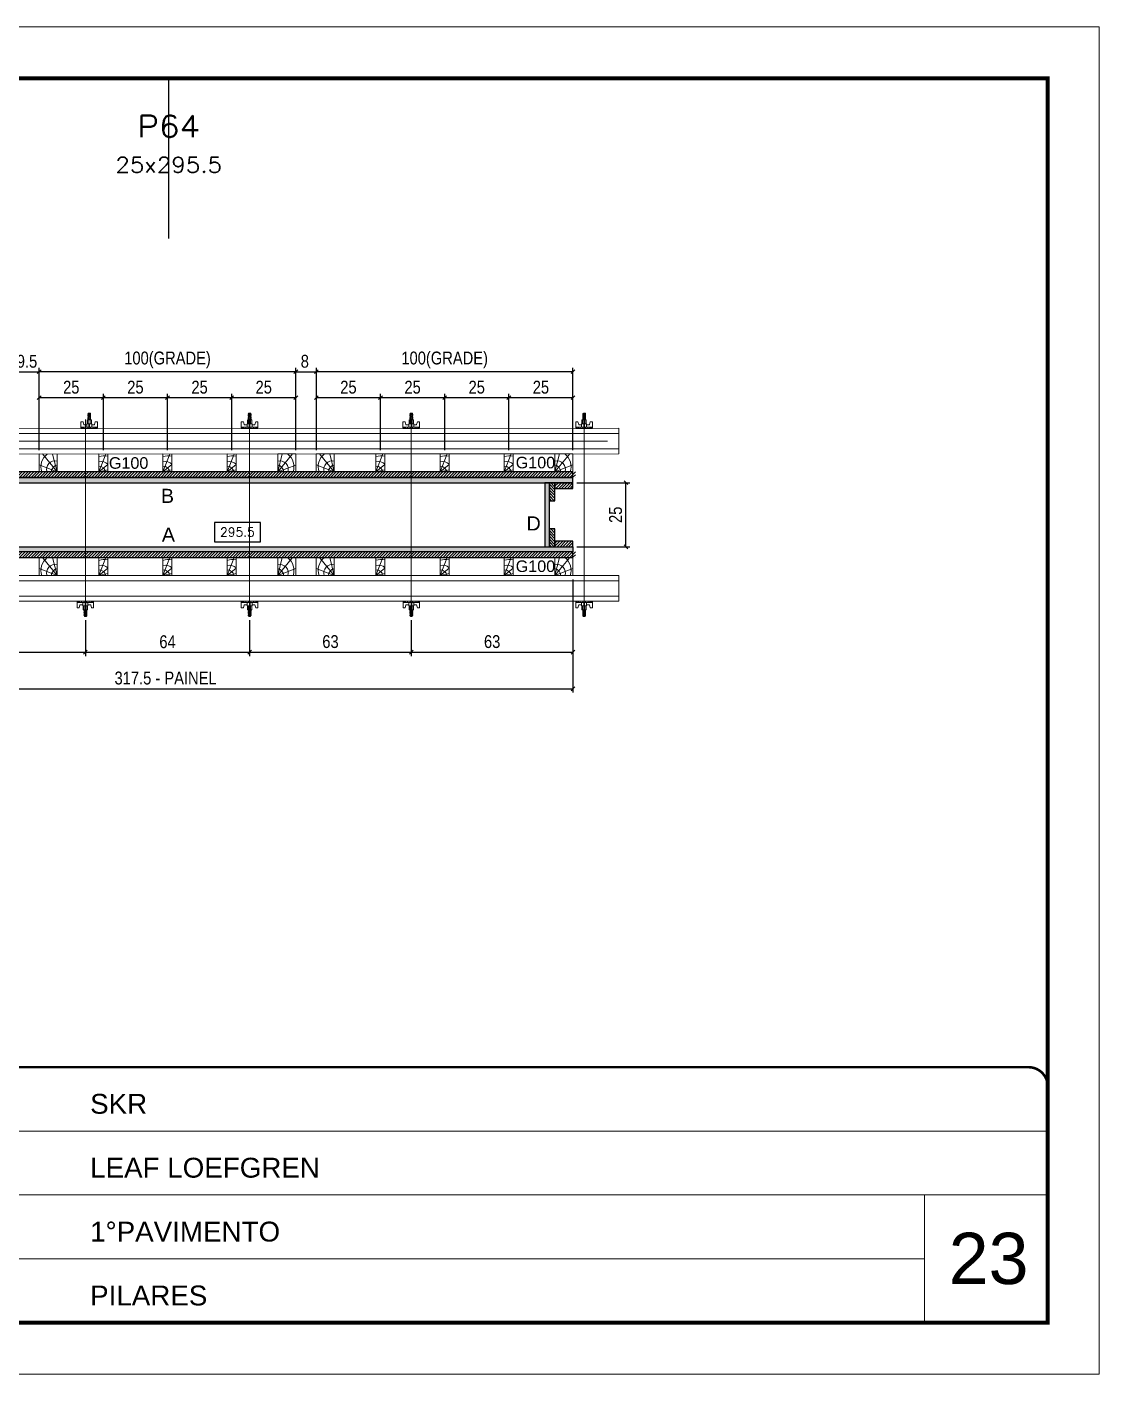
# Model space of a CAD drawing. Extents: x 14400 to 27878, y -21631 to 6985.
# Drawn here: x 18246 to 19082, y 192 to 1242 of the extents above; entities that cross this region are included whole.
import ezdxf
from ezdxf.enums import TextEntityAlignment as Align

# ---------------------------------------------------------------- set-up
doc = ezdxf.new("R2010")
doc.units = 0
for name, pattern in [('CONTINUO', [0]), ('DASHED', [0.75, 0.5, -0.25]), ('HIDDEN', [0.375, 0.25, -0.125])]:
    doc.linetypes.add(name, pattern=pattern)
for name, color, linetype, lineweight in [('CARIMBO', 255, 'Continuous', 9), ('Folhas', 255, 'Continuous', 9), ('Hachura', 251, 'Continuous', 9), ('Madeira', 126, 'Continuous', 18), ('Perfil Metálico', 224, 'Continuous', 18), ('SARRAFO DE PRESSAO', 251, 'DASHED', 9), ('Texto Seção', 7, 'Continuous', 15)]:
    doc.layers.add(name, color=color, linetype=linetype, lineweight=lineweight)
for name, color, linetype in [('CHAPA', 1, 'Continuous'), ('COTA', 241, 'Continuous'), ('SARRAFO', 251, 'Continuous'), ('Texto de Titulo', 7, 'Continuous'), ('Texto Qtd Sarr', 242, 'Continuous'), ('TEXTO_GERAL', 7, 'Continuous')]:
    doc.layers.add(name, color=color, linetype=linetype)
doc.styles.add('ARIAL', font='arial.ttf')
doc.styles.add('COTA TECNICA 2X', font='techl___.ttf', dxfattribs={"height": 10})
doc.styles.add('ROMANS', font='romans.shx')
doc.styles.add('SANSSERIF', font='sas_____.pfb')
doc.dimstyles.new('SECAO PILAR', dxfattribs={"dimtxt": 10, "dimasz": 3, "dimexe": 3, "dimexo": 3, "dimgap": 3, "dimtad": 1, "dimdec": 1, "dimlfac": 0.5, "dimzin": 12, "dimdsep": 46, "dimtxsty": 'COTA TECNICA 2X', "dimblk1": 'OBLIQUE', "dimblk2": 'OBLIQUE', "dimsah": 1, "dimcen": 0.9, "dimclrd": 256, "dimclre": 256, "dimclrt": 256, "dimadec": 1, "dimazin": 3, "dimtfac": 1, "dimtdec": 1, "dimtmove": 0, "dimatfit": 3, "dimfxl": 1, "dimtolj": 1, "dimtzin": 12, "dimarcsym": 0})
doc.dimstyles.new('SECÇÃO 2', dxfattribs={"dimtxt": 7, "dimasz": 6, "dimexe": 0.18, "dimexo": 2, "dimgap": -4, "dimtad": 3, "dimdec": 1, "dimlfac": 0.5, "dimzin": 12, "dimdsep": 46, "dimtxsty": 'ROMANS', "dimblk": 'ARCHTICK', "dimcen": 0.09, "dimse1": 1, "dimse2": 1, "dimsd1": 1, "dimsd2": 1, "dimclrd": 180, "dimclre": 5, "dimclrt": 1, "dimadec": 0, "dimazin": 3, "dimtfac": 1, "dimtdec": 1, "dimtofl": 0, "dimtmove": 0, "dimatfit": 3, "dimldrblk": 'ARCHTICK', "dimfxl": 1, "dimtolj": 1, "dimtzin": 0, "dimarcsym": 0})

# ---------------------------------------------------------------- blocks, each defined once
blk = doc.blocks.new('9999999999')
at = {"color": 30, "linetype": 'CONTINUO'}
for p, q in [((98564.6, 34379.6), (99584, 34379.6)), ((98564.6, 34329.8), (99488, 34329.8)), ((99584, 34329.8), (99488, 34329.8)), ((99488, 34329.8), (99488, 34230.2)), ((98564.6, 34280), (99488, 34280))]:
    blk.add_line(p, q, dxfattribs=at)
at = {"color": 30, "linetype": 'CONTINUO', "const_width": 2}
blk.add_lwpolyline([(99584, 34230.2), (99584, 34414.4, 0.414214), (99569, 34429.4), (98229, 34429.4, 0.414214), (98214, 34414.4), (98214, 34245.2, 0.414214), (98229, 34230.2), (99584, 34230.2)], format="xyb", dxfattribs=at)
at = {"layer": 'Folhas'}
blk.add_lwpolyline([(98139, 34190.2), (99624, 34190.2), (99624, 35240.2), (98139, 35240.2)], close=True, dxfattribs=at)
at = {"layer": 'Folhas', "color": 30, "const_width": 3}
blk.add_lwpolyline([(98214, 34230.2), (99584, 34230.2), (99584, 35200.2), (98214, 35200.2)], close=True, dxfattribs=at)
at = {"color": 7, "linetype": 'Continuous', "ltscale": 5, "style": 'ARIAL'}
for s, height, p in [('SKR', 15.48, (98837.7, 34393.1)), ('LEAF LOEFGREN', 15.483, (98837.7, 34343.3)), ('1°PAVIMENTO', 15.483, (98837.7, 34293.5)), ('PILARES', 15.48, (98837.7, 34243.7))]:
    blk.add_text(s, height=height, dxfattribs=at).set_placement(p)
blk = doc.blocks.new('*D1507')
at = {"layer": 'COTA', "color": 180, "lineweight": -2, "transparency": 16777216}
for p, q in [((18428.5, 855.6), (18392.5, 855.6)), ((18392.5, 855.6), (18392.5, 840.6)), ((18428.5, 840.6), (18428.5, 855.6)), ((18392.5, 840.6), (18428.5, 840.6))]:
    blk.add_line(p, q, dxfattribs=at)
at = {"layer": 'Defpoints', "color": 0, "transparency": 16777216}
for p in [(18059, 836.6), (18650, 836.6), (18650, 836.6)]:
    blk.add_point(p, dxfattribs=at)
at = {"layer": 'COTA', "color": 1, "transparency": 16777216, "insert": (18410.5, 848.1), "char_height": 7, "attachment_point": 5, "style": 'ROMANS'}
blk.add_mtext('\\A1;295.5', dxfattribs=at)
blk = doc.blocks.new('_ArchTick')
at = {"color": 0, "linetype": 'ByBlock', "const_width": 0.15}
blk.add_lwpolyline([(-0.5, -0.5), (0.5, 0.5)], dxfattribs=at)
blk = doc.blocks.new('_Oblique')
at = {"color": 0, "linetype": 'ByBlock', "lineweight": -2}
blk.add_line((-0.5, -0.5), (0.5, 0.5), dxfattribs=at)
blk = doc.blocks.new('*D1508')
at = {"layer": 'COTA', "lineweight": -2, "transparency": 16777216}
for p, q in [((18037, 811.2), (18037, 723)), ((18672, 811.2), (18672, 723)), ((18037, 726), (18672, 726))]:
    blk.add_line(p, q, dxfattribs=at)
at = {"layer": 'Defpoints', "color": 0, "transparency": 16777216}
for p in [(18037, 814.2), (18672, 814.2), (18672, 726)]:
    blk.add_point(p, dxfattribs=at)
at = {"layer": 'COTA', "lineweight": -2, "transparency": 16777216, "xscale": 3, "yscale": 3, "zscale": 3, "rotation": 180}
blk.add_blockref('_Oblique', (18037, 726), dxfattribs=at)
at = {"layer": 'COTA', "lineweight": -2, "transparency": 16777216, "xscale": 3, "yscale": 3, "zscale": 3}
blk.add_blockref('_Oblique', (18672, 726), dxfattribs=at)
at = {"layer": 'COTA', "transparency": 16777216, "insert": (18354.5, 734.3), "char_height": 10, "attachment_point": 5, "style": 'COTA TECNICA 2X'}
blk.add_mtext('\\A1;317.5 - PAINEL', dxfattribs=at)
blk = doc.blocks.new('*D1510')
at = {"layer": 'COTA', "lineweight": -2, "transparency": 16777216}
for p, q in [((18672, 811.2), (18672, 751.5)), ((18546, 779.4), (18546, 751.5)), ((18546, 754.5), (18672, 754.5))]:
    blk.add_line(p, q, dxfattribs=at)
at = {"layer": 'Defpoints', "color": 0, "transparency": 16777216}
for p in [(18672, 814.2), (18546, 782.4), (18672, 754.5)]:
    blk.add_point(p, dxfattribs=at)
at = {"layer": 'COTA', "lineweight": -2, "transparency": 16777216, "xscale": 3, "yscale": 3, "zscale": 3, "rotation": 180}
blk.add_blockref('_Oblique', (18546, 754.5), dxfattribs=at)
at = {"layer": 'COTA', "lineweight": -2, "transparency": 16777216, "xscale": 3, "yscale": 3, "zscale": 3}
blk.add_blockref('_Oblique', (18672, 754.5), dxfattribs=at)
at = {"layer": 'COTA', "transparency": 16777216, "insert": (18609, 762.7), "char_height": 10, "attachment_point": 5, "style": 'COTA TECNICA 2X'}
blk.add_mtext('\\A1;63', dxfattribs=at)
blk = doc.blocks.new('*D1520')
at = {"layer": 'COTA', "lineweight": -2, "transparency": 16777216}
for p, q in [((18675, 886.6), (18716.3, 886.6)), ((18713.3, 836.6), (18713.3, 886.6)), ((18675, 836.6), (18716.3, 836.6))]:
    blk.add_line(p, q, dxfattribs=at)
at = {"layer": 'Defpoints', "color": 0, "transparency": 16777216}
for p in [(18672, 886.6), (18713.3, 886.6), (18672, 836.6)]:
    blk.add_point(p, dxfattribs=at)
at = {"layer": 'COTA', "lineweight": -2, "transparency": 16777216, "xscale": 3, "yscale": 3, "zscale": 3}
for p, rotation in [((18713.3, 886.6), 90), ((18713.3, 836.6), 270)]:
    blk.add_blockref('_Oblique', p, dxfattribs=dict(at, rotation=rotation))
at = {"layer": 'COTA', "transparency": 16777216, "insert": (18705.2, 861.6), "char_height": 10, "attachment_point": 5, "rotation": 90, "style": 'COTA TECNICA 2X'}
blk.add_mtext('\\A1;25', dxfattribs=at)
blk = doc.blocks.new('C')
at = {"layer": 'Hachura', "color": 0}
for p, q in [((0, 3.22), (0, -3.22)), ((0.45, 3.22), (0, 3.22)), ((0.46, 3.16), (0, 3.16)), ((0.46, 3.05), (0, 3.05)), ((0.46, 2.88), (0, 2.88)), ((0, 2.75), (0, -1.16)), ((0.46, 2.65), (0, 2.65)), ((0.46, 2.23), (0, 2.23)), ((0.46, 1.51), (0, 1.51)), ((0.39, 0.49), (0.17, 0.49)), ((0.45, -3.23), (0.45, 3.22)), ((0.45, 3.22), (2.58, 3.22)), ((1.74, 0.97), (0.45, 0.97)), ((1.45, 0.1), (0.45, 0.1)), ((1.35, 1.94), (1.35, 0.96)), ((2.58, 2.39), (1.47, 2.09)), ((1.74, -0.97), (1.74, 0.97)), ((1.74, 0.97), (1.74, 0.84)), ((1.74, 0.97), (1.74, 0.84)), ((1.74, 0.84), (3.35, 0.84)), ((3.35, 0.45), (1.74, 0.45)), ((2.58, 3.22), (2.58, 2.39)), ((3.32, 0.84), (3.32, -0.84)), ((3.35, 0.84), (3.35, -0.84)), ((3.68, 0.45), (3.35, 0.45)), ((3.84, -0.52), (3.35, 0.45)), ((3.35, 0.06), (3.67, -0.57)), ((3.68, 0.45), (4.16, -0.52)), ((3.72, 0.5), (4.25, -0.57)), ((4.37, -0.55), (3.83, 0.53)), ((4.15, 0.45), (3.93, 0.45)), ((4.42, -0.52), (3.93, 0.45)), ((4.15, 0.45), (4.26, 0.45)), ((4.26, 0.45), (4.74, -0.52)), ((4.3, 0.5), (4.83, -0.57)), ((4.95, -0.55), (4.41, 0.53)), ((4.51, 0.45), (4.84, 0.45)), ((5, -0.52), (4.51, 0.45)), ((4.84, 0.45), (5.32, -0.52)), ((4.88, 0.5), (5.41, -0.57)), ((5.53, -0.55), (4.99, 0.53)), ((5.58, -0.52), (5.09, 0.45)), ((5.42, 0.45), (5.09, 0.45)), ((5.58, -0.52), (5.09, 0.45)), ((5.42, 0.45), (5.74, -0.19)), ((5.46, 0.5), (5.74, -0.07)), ((5.74, 0.19), (5.57, 0.53)), ((5.74, 0.32), (5.68, 0.45)), ((5.68, 0.45), (5.74, 0.45)), ((5.74, 0.45), (5.9, 0.29)), ((5.74, 0.45), (5.74, -0.52)), ((5.9, -0.36), (5.9, 0.29)), ((0.45, 0), (0, 0)), ((0.46, -1.52), (0, -1.52)), ((0.46, -2.23), (0, -2.23)), ((0.46, -2.65), (0, -2.65)), ((0.46, -2.88), (0, -2.88)), ((0.46, -3.05), (0, -3.05)), ((0.46, -3.16), (0, -3.16)), ((0, -3.22), (2.57, -3.22)), ((0.08, -0.48), (0.29, -0.48)), ((0.29, -0.48), (0.4, -0.48)), ((0.45, 0), (0.45, -0.97)), ((0.45, -0.16), (1.45, -0.16)), ((0.45, -0.65), (0.45, -0.32)), ((0.45, -3.23), (0.45, -0.65)), ((0.45, -0.97), (1.74, -0.97)), ((1.35, -1.94), (1.35, -0.97)), ((2.58, -2.39), (1.47, -2.1)), ((3.35, -0.32), (1.74, -0.32)), ((3.35, -0.84), (1.74, -0.84)), ((2.58, -3.23), (2.58, -2.39)), ((3.35, -0.07), (3.58, -0.52)), ((3.35, -0.52), (3.58, -0.52)), ((3.84, -0.52), (4.16, -0.52)), ((4.42, -0.52), (4.74, -0.52)), ((4.63, -0.52), (4.74, -0.52)), ((5, -0.52), (5.32, -0.52)), ((5.58, -0.52), (5.74, -0.52)), ((5.74, -0.52), (5.9, -0.36)), ((5.74, -0.52), (5.74, -0.52))]:
    blk.add_line(p, q, dxfattribs=at)
for centre, radius, start, end in [((1.52, 1.94), 0.161, 104.7436, 180), ((1.44, -0.03), 0.129, 272.695, 87.305), ((3.81, 0.39), 0.143, 25.5688, 154.4312), ((4.39, 0.39), 0.143, 25.5688, 154.4312), ((4.97, 0.39), 0.143, 25.5688, 154.4312), ((5.55, 0.39), 0.143, 25.5688, 154.4312), ((0.17, -0.37), 0.174, 221.744, 317.8592), ((1.52, -1.94), 0.161, 180, 255.2564), ((3.71, -0.4), 0.174, 222.1408, 318.256), ((4.29, -0.4), 0.174, 222.1408, 318.256), ((4.87, -0.4), 0.174, 222.1408, 318.256), ((5.45, -0.4), 0.174, 222.1408, 318.256), ((5.61, -0.4), 0.174, 317.8592, 318.256)]:
    blk.add_arc(centre, radius, start, end, dxfattribs=at)
blk = doc.blocks.new('*D1521')
at = {"layer": 'COTA', "lineweight": -2, "transparency": 16777216}
for p, q in [((18165, 779.4), (18165, 751.5)), ((18292, 779.4), (18292, 751.5)), ((18165, 754.5), (18292, 754.5))]:
    blk.add_line(p, q, dxfattribs=at)
at = {"layer": 'Defpoints', "color": 0, "transparency": 16777216}
for p in [(18165, 782.4), (18292, 782.4), (18292, 754.5)]:
    blk.add_point(p, dxfattribs=at)
at = {"layer": 'COTA', "lineweight": -2, "transparency": 16777216, "xscale": 3, "yscale": 3, "zscale": 3, "rotation": 180}
blk.add_blockref('_Oblique', (18165, 754.5), dxfattribs=at)
at = {"layer": 'COTA', "lineweight": -2, "transparency": 16777216, "xscale": 3, "yscale": 3, "zscale": 3}
blk.add_blockref('_Oblique', (18292, 754.5), dxfattribs=at)
at = {"layer": 'COTA', "transparency": 16777216, "insert": (18228.5, 762.7), "char_height": 10, "attachment_point": 5, "style": 'COTA TECNICA 2X'}
blk.add_mtext('\\A1;63.5', dxfattribs=at)
blk = doc.blocks.new('PONTALETE')
at = {"layer": 'Madeira'}
for q in [(2.71, 7), (7, 5.76), (7, 1.74)]:
    blk.add_line((0, 0), q, dxfattribs=at)
blk.add_lwpolyline([(0, 0), (7, 0), (7, 7), (0, 7)], close=True, dxfattribs=at)
for centre, radius, start, end in [((2.04, 0.06), 6.23, 37.2818, 109.0913), ((1.09, 0.9), 3.19, 343.603, 109.9847), ((-0.21, -0.78), 3.09, 14.6322, 86.0383)]:
    blk.add_arc(centre, radius, start, end, dxfattribs=at)
blk = doc.blocks.new('MEIO PONTALETE')
at = {"layer": 'Madeira'}
for q in [(2.71, 7), (3.5, 2.88), (3.5, 0.87)]:
    blk.add_line((0, 0), q, dxfattribs=at)
blk.add_lwpolyline([(0, 0), (3.5, 0), (3.5, 7), (0, 7)], close=True, dxfattribs=at)
for centre, radius, start, end in [((2.04, 0.06), 6.23, 76.4499, 109.0913), ((1.09, 0.9), 3.19, 40.9063, 109.9847), ((-0.21, -0.78), 3.09, 14.6322, 86.0383)]:
    blk.add_arc(centre, radius, start, end, dxfattribs=at)
blk = doc.blocks.new('*D1516')
at = {"layer": 'COTA', "lineweight": -2, "transparency": 16777216}
for p, q in [((18236.9, 911.9), (18236.9, 976.1)), ((18236.9, 973.1), (18256, 973.1)), ((18256, 912), (18256, 976.1))]:
    blk.add_line(p, q, dxfattribs=at)
at = {"layer": 'Defpoints', "color": 0, "transparency": 16777216}
for p in [(18256, 973.1), (18236.9, 908.9), (18256, 909)]:
    blk.add_point(p, dxfattribs=at)
at = {"layer": 'COTA', "lineweight": -2, "transparency": 16777216, "xscale": 3, "yscale": 3, "zscale": 3, "rotation": 180}
blk.add_blockref('_Oblique', (18236.9, 973.1), dxfattribs=at)
at = {"layer": 'COTA', "lineweight": -2, "transparency": 16777216, "xscale": 3, "yscale": 3, "zscale": 3}
blk.add_blockref('_Oblique', (18256, 973.1), dxfattribs=at)
at = {"layer": 'COTA', "transparency": 16777216, "insert": (18246.5, 981.2), "char_height": 10, "attachment_point": 5, "style": 'COTA TECNICA 2X'}
blk.add_mtext('\\A1;9.5', dxfattribs=at)
blk = doc.blocks.new('*D1517')
at = {"layer": 'COTA', "lineweight": -2, "transparency": 16777216}
for p, q in [((18256, 912), (18256, 955.9)), ((18306, 911.9), (18306, 955.9)), ((18256, 952.9), (18306, 952.9))]:
    blk.add_line(p, q, dxfattribs=at)
at = {"layer": 'Defpoints', "color": 0, "transparency": 16777216}
for p in [(18306, 952.9), (18256, 909), (18306, 908.9)]:
    blk.add_point(p, dxfattribs=at)
at = {"layer": 'COTA', "lineweight": -2, "transparency": 16777216, "xscale": 3, "yscale": 3, "zscale": 3, "rotation": 180}
blk.add_blockref('_Oblique', (18256, 952.9), dxfattribs=at)
at = {"layer": 'COTA', "lineweight": -2, "transparency": 16777216, "xscale": 3, "yscale": 3, "zscale": 3}
blk.add_blockref('_Oblique', (18306, 952.9), dxfattribs=at)
at = {"layer": 'COTA', "transparency": 16777216, "insert": (18281, 961), "char_height": 10, "attachment_point": 5, "style": 'COTA TECNICA 2X'}
blk.add_mtext('\\A1;25', dxfattribs=at)
blk = doc.blocks.new('*D1496')
at = {"layer": 'COTA', "lineweight": -2, "transparency": 16777216}
for p, q in [((18256, 912), (18256, 976.1)), ((18456, 973.1), (18256, 973.1)), ((18456, 911.9), (18456, 976.1))]:
    blk.add_line(p, q, dxfattribs=at)
at = {"layer": 'Defpoints', "color": 0, "transparency": 16777216}
for p in [(18256, 973.1), (18256, 909), (18456, 908.9)]:
    blk.add_point(p, dxfattribs=at)
at = {"layer": 'COTA', "lineweight": -2, "transparency": 16777216, "xscale": 3, "yscale": 3, "zscale": 3, "rotation": 180}
blk.add_blockref('_Oblique', (18256, 973.1), dxfattribs=at)
at = {"layer": 'COTA', "lineweight": -2, "transparency": 16777216, "xscale": 3, "yscale": 3, "zscale": 3}
blk.add_blockref('_Oblique', (18456, 973.1), dxfattribs=at)
at = {"layer": 'COTA', "transparency": 16777216, "insert": (18356, 982.3), "char_height": 10, "attachment_point": 5, "style": 'COTA TECNICA 2X'}
blk.add_mtext('\\A1;100(GRADE)', dxfattribs=at)
blk = doc.blocks.new('*D1497')
at = {"layer": 'COTA', "lineweight": -2, "transparency": 16777216}
for p, q in [((18306, 911.9), (18306, 955.9)), ((18356, 911.9), (18356, 955.9)), ((18306, 952.9), (18356, 952.9))]:
    blk.add_line(p, q, dxfattribs=at)
at = {"layer": 'Defpoints', "color": 0, "transparency": 16777216}
for p in [(18356, 952.9), (18306, 908.9), (18356, 908.9)]:
    blk.add_point(p, dxfattribs=at)
at = {"layer": 'COTA', "lineweight": -2, "transparency": 16777216, "xscale": 3, "yscale": 3, "zscale": 3, "rotation": 180}
blk.add_blockref('_Oblique', (18306, 952.9), dxfattribs=at)
at = {"layer": 'COTA', "lineweight": -2, "transparency": 16777216, "xscale": 3, "yscale": 3, "zscale": 3}
blk.add_blockref('_Oblique', (18356, 952.9), dxfattribs=at)
at = {"layer": 'COTA', "transparency": 16777216, "insert": (18331, 961), "char_height": 10, "attachment_point": 5, "style": 'COTA TECNICA 2X'}
blk.add_mtext('\\A1;25', dxfattribs=at)
blk = doc.blocks.new('*D1498')
at = {"layer": 'COTA', "lineweight": -2, "transparency": 16777216}
for p, q in [((18356, 911.9), (18356, 955.9)), ((18406, 911.9), (18406, 955.9)), ((18356, 952.9), (18406, 952.9))]:
    blk.add_line(p, q, dxfattribs=at)
at = {"layer": 'Defpoints', "color": 0, "transparency": 16777216}
for p in [(18406, 952.9), (18356, 908.9), (18406, 908.9)]:
    blk.add_point(p, dxfattribs=at)
at = {"layer": 'COTA', "lineweight": -2, "transparency": 16777216, "xscale": 3, "yscale": 3, "zscale": 3, "rotation": 180}
blk.add_blockref('_Oblique', (18356, 952.9), dxfattribs=at)
at = {"layer": 'COTA', "lineweight": -2, "transparency": 16777216, "xscale": 3, "yscale": 3, "zscale": 3}
blk.add_blockref('_Oblique', (18406, 952.9), dxfattribs=at)
at = {"layer": 'COTA', "transparency": 16777216, "insert": (18381, 961), "char_height": 10, "attachment_point": 5, "style": 'COTA TECNICA 2X'}
blk.add_mtext('\\A1;25', dxfattribs=at)
blk = doc.blocks.new('*D1499')
at = {"layer": 'COTA', "lineweight": -2, "transparency": 16777216}
for p, q in [((18406, 911.9), (18406, 955.9)), ((18456, 911.9), (18456, 955.9)), ((18406, 952.9), (18456, 952.9))]:
    blk.add_line(p, q, dxfattribs=at)
at = {"layer": 'Defpoints', "color": 0, "transparency": 16777216}
for p in [(18456, 952.9), (18406, 908.9), (18456, 908.9)]:
    blk.add_point(p, dxfattribs=at)
at = {"layer": 'COTA', "lineweight": -2, "transparency": 16777216, "xscale": 3, "yscale": 3, "zscale": 3, "rotation": 180}
blk.add_blockref('_Oblique', (18406, 952.9), dxfattribs=at)
at = {"layer": 'COTA', "lineweight": -2, "transparency": 16777216, "xscale": 3, "yscale": 3, "zscale": 3}
blk.add_blockref('_Oblique', (18456, 952.9), dxfattribs=at)
at = {"layer": 'COTA', "transparency": 16777216, "insert": (18431, 961), "char_height": 10, "attachment_point": 5, "style": 'COTA TECNICA 2X'}
blk.add_mtext('\\A1;25', dxfattribs=at)
blk = doc.blocks.new('*D1500')
at = {"layer": 'COTA', "lineweight": -2, "transparency": 16777216}
for p, q in [((18456, 911.9), (18456, 976.1)), ((18456, 973.1), (18472, 973.1)), ((18472, 912), (18472, 976.1))]:
    blk.add_line(p, q, dxfattribs=at)
at = {"layer": 'Defpoints', "color": 0, "transparency": 16777216}
for p in [(18472, 973.1), (18456, 908.9), (18472, 909)]:
    blk.add_point(p, dxfattribs=at)
at = {"layer": 'COTA', "lineweight": -2, "transparency": 16777216, "xscale": 3, "yscale": 3, "zscale": 3, "rotation": 180}
blk.add_blockref('_Oblique', (18456, 973.1), dxfattribs=at)
at = {"layer": 'COTA', "lineweight": -2, "transparency": 16777216, "xscale": 3, "yscale": 3, "zscale": 3}
blk.add_blockref('_Oblique', (18472, 973.1), dxfattribs=at)
at = {"layer": 'COTA', "transparency": 16777216, "insert": (18463, 981.2), "char_height": 10, "attachment_point": 5, "style": 'COTA TECNICA 2X'}
blk.add_mtext('\\A1;8', dxfattribs=at)
blk = doc.blocks.new('*D1501')
at = {"layer": 'COTA', "lineweight": -2, "transparency": 16777216}
for p, q in [((18472, 912), (18472, 955.9)), ((18522, 912), (18522, 955.9)), ((18472, 952.9), (18522, 952.9))]:
    blk.add_line(p, q, dxfattribs=at)
at = {"layer": 'Defpoints', "color": 0, "transparency": 16777216}
for p in [(18522, 952.9), (18472, 909), (18522, 909)]:
    blk.add_point(p, dxfattribs=at)
at = {"layer": 'COTA', "lineweight": -2, "transparency": 16777216, "xscale": 3, "yscale": 3, "zscale": 3, "rotation": 180}
blk.add_blockref('_Oblique', (18472, 952.9), dxfattribs=at)
at = {"layer": 'COTA', "lineweight": -2, "transparency": 16777216, "xscale": 3, "yscale": 3, "zscale": 3}
blk.add_blockref('_Oblique', (18522, 952.9), dxfattribs=at)
at = {"layer": 'COTA', "transparency": 16777216, "insert": (18497, 961), "char_height": 10, "attachment_point": 5, "style": 'COTA TECNICA 2X'}
blk.add_mtext('\\A1;25', dxfattribs=at)
blk = doc.blocks.new('*D1502')
at = {"layer": 'COTA', "lineweight": -2, "transparency": 16777216}
for p, q in [((18472, 912), (18472, 976.1)), ((18672, 973.1), (18472, 973.1)), ((18672, 912), (18672, 976.1))]:
    blk.add_line(p, q, dxfattribs=at)
at = {"layer": 'Defpoints', "color": 0, "transparency": 16777216}
for p in [(18472, 973.1), (18472, 909), (18672, 909)]:
    blk.add_point(p, dxfattribs=at)
at = {"layer": 'COTA', "lineweight": -2, "transparency": 16777216, "xscale": 3, "yscale": 3, "zscale": 3, "rotation": 180}
blk.add_blockref('_Oblique', (18472, 973.1), dxfattribs=at)
at = {"layer": 'COTA', "lineweight": -2, "transparency": 16777216, "xscale": 3, "yscale": 3, "zscale": 3}
blk.add_blockref('_Oblique', (18672, 973.1), dxfattribs=at)
at = {"layer": 'COTA', "transparency": 16777216, "insert": (18572, 982.3), "char_height": 10, "attachment_point": 5, "style": 'COTA TECNICA 2X'}
blk.add_mtext('\\A1;100(GRADE)', dxfattribs=at)
blk = doc.blocks.new('*D1503')
at = {"layer": 'COTA', "lineweight": -2, "transparency": 16777216}
for p, q in [((18522, 912), (18522, 955.9)), ((18572, 912), (18572, 955.9)), ((18522, 952.9), (18572, 952.9))]:
    blk.add_line(p, q, dxfattribs=at)
at = {"layer": 'Defpoints', "color": 0, "transparency": 16777216}
for p in [(18572, 952.9), (18522, 909), (18572, 909)]:
    blk.add_point(p, dxfattribs=at)
at = {"layer": 'COTA', "lineweight": -2, "transparency": 16777216, "xscale": 3, "yscale": 3, "zscale": 3, "rotation": 180}
blk.add_blockref('_Oblique', (18522, 952.9), dxfattribs=at)
at = {"layer": 'COTA', "lineweight": -2, "transparency": 16777216, "xscale": 3, "yscale": 3, "zscale": 3}
blk.add_blockref('_Oblique', (18572, 952.9), dxfattribs=at)
at = {"layer": 'COTA', "transparency": 16777216, "insert": (18547, 961), "char_height": 10, "attachment_point": 5, "style": 'COTA TECNICA 2X'}
blk.add_mtext('\\A1;25', dxfattribs=at)
blk = doc.blocks.new('*D1504')
at = {"layer": 'COTA', "lineweight": -2, "transparency": 16777216}
for p, q in [((18572, 912), (18572, 955.9)), ((18622, 912), (18622, 955.9)), ((18572, 952.9), (18622, 952.9))]:
    blk.add_line(p, q, dxfattribs=at)
at = {"layer": 'Defpoints', "color": 0, "transparency": 16777216}
for p in [(18622, 952.9), (18572, 909), (18622, 909)]:
    blk.add_point(p, dxfattribs=at)
at = {"layer": 'COTA', "lineweight": -2, "transparency": 16777216, "xscale": 3, "yscale": 3, "zscale": 3, "rotation": 180}
blk.add_blockref('_Oblique', (18572, 952.9), dxfattribs=at)
at = {"layer": 'COTA', "lineweight": -2, "transparency": 16777216, "xscale": 3, "yscale": 3, "zscale": 3}
blk.add_blockref('_Oblique', (18622, 952.9), dxfattribs=at)
at = {"layer": 'COTA', "transparency": 16777216, "insert": (18597, 961), "char_height": 10, "attachment_point": 5, "style": 'COTA TECNICA 2X'}
blk.add_mtext('\\A1;25', dxfattribs=at)
blk = doc.blocks.new('*D1505')
at = {"layer": 'COTA', "lineweight": -2, "transparency": 16777216}
for p, q in [((18622, 912), (18622, 955.9)), ((18672, 912), (18672, 955.9)), ((18622, 952.9), (18672, 952.9))]:
    blk.add_line(p, q, dxfattribs=at)
at = {"layer": 'Defpoints', "color": 0, "transparency": 16777216}
for p in [(18672, 952.9), (18622, 909), (18672, 909)]:
    blk.add_point(p, dxfattribs=at)
at = {"layer": 'COTA', "lineweight": -2, "transparency": 16777216, "xscale": 3, "yscale": 3, "zscale": 3, "rotation": 180}
blk.add_blockref('_Oblique', (18622, 952.9), dxfattribs=at)
at = {"layer": 'COTA', "lineweight": -2, "transparency": 16777216, "xscale": 3, "yscale": 3, "zscale": 3}
blk.add_blockref('_Oblique', (18672, 952.9), dxfattribs=at)
at = {"layer": 'COTA', "transparency": 16777216, "insert": (18647, 961), "char_height": 10, "attachment_point": 5, "style": 'COTA TECNICA 2X'}
blk.add_mtext('\\A1;25', dxfattribs=at)
blk = doc.blocks.new('*D1518')
at = {"layer": 'COTA', "lineweight": -2, "transparency": 16777216}
for p, q in [((18292, 779.4), (18292, 751.5)), ((18420, 779.4), (18420, 751.5)), ((18292, 754.5), (18420, 754.5))]:
    blk.add_line(p, q, dxfattribs=at)
at = {"layer": 'Defpoints', "color": 0, "transparency": 16777216}
for p in [(18292, 782.4), (18420, 782.4), (18420, 754.5)]:
    blk.add_point(p, dxfattribs=at)
at = {"layer": 'COTA', "lineweight": -2, "transparency": 16777216, "xscale": 3, "yscale": 3, "zscale": 3, "rotation": 180}
blk.add_blockref('_Oblique', (18292, 754.5), dxfattribs=at)
at = {"layer": 'COTA', "lineweight": -2, "transparency": 16777216, "xscale": 3, "yscale": 3, "zscale": 3}
blk.add_blockref('_Oblique', (18420, 754.5), dxfattribs=at)
at = {"layer": 'COTA', "transparency": 16777216, "insert": (18356, 762.6), "char_height": 10, "attachment_point": 5, "style": 'COTA TECNICA 2X'}
blk.add_mtext('\\A1;64', dxfattribs=at)
blk = doc.blocks.new('*D1519')
at = {"layer": 'COTA', "lineweight": -2, "transparency": 16777216}
for p, q in [((18420, 779.4), (18420, 751.5)), ((18546, 779.4), (18546, 751.5)), ((18420, 754.5), (18546, 754.5))]:
    blk.add_line(p, q, dxfattribs=at)
at = {"layer": 'Defpoints', "color": 0, "transparency": 16777216}
for p in [(18420, 782.4), (18546, 782.4), (18546, 754.5)]:
    blk.add_point(p, dxfattribs=at)
at = {"layer": 'COTA', "lineweight": -2, "transparency": 16777216, "xscale": 3, "yscale": 3, "zscale": 3, "rotation": 180}
blk.add_blockref('_Oblique', (18420, 754.5), dxfattribs=at)
at = {"layer": 'COTA', "lineweight": -2, "transparency": 16777216, "xscale": 3, "yscale": 3, "zscale": 3}
blk.add_blockref('_Oblique', (18546, 754.5), dxfattribs=at)
at = {"layer": 'COTA', "transparency": 16777216, "insert": (18483, 762.7), "char_height": 10, "attachment_point": 5, "style": 'COTA TECNICA 2X'}
blk.add_mtext('\\A1;63', dxfattribs=at)
blk = doc.blocks.new('titulo1')
at = {"layer": 'Defpoints', "color": 252, "linetype": 'HIDDEN', "ltscale": 2}
blk.add_line((0, 0), (0, 125), dxfattribs=at)
at = {"layer": 'Defpoints', "style": 'ROMANS', "oblique": 15}
blk.add_attdef('FOLHA', text='', height=10, dxfattribs=at).set_placement((0, 15.6), align=Align.MIDDLE_CENTER)
at = {"layer": 'Texto Qtd Sarr', "color": 3, "style": 'ROMANS', "oblique": 15}
for tag, height, p in [('TITULO', 17, (0, 71.4)), ('SEÇÃO', 12, (0, 41.5))]:
    blk.add_attdef(tag, text='', height=height, dxfattribs=at).set_placement(p, align=Align.MIDDLE_CENTER)

msp = doc.modelspace()

# ---------------------------------------------------------------- hatches: boundary and pattern name
at = {"layer": 'Hachura'}
h = msp.add_hatch(dxfattribs=at)
h.set_pattern_fill('ANSI31', color=256, scale=0.5, angle=180, style=0)
h.set_pattern_definition([(225, (8914.0154, -22034.4084), (1.12253202, -1.12253202), [])])
h.paths.add_polyline_path([(18673.95, 895), (18673.97, 890.6), (18037.97, 890.6), (18037.97, 895)])
h = msp.add_hatch(color=256, dxfattribs=at)
h.dxf.hatch_style = 1
h.paths.add_polyline_path([(18671.97, 886.6), (18671.97, 890.6), (18036.97, 890.6), (18036.97, 886.6)])
h = msp.add_hatch(color=256, dxfattribs=at)
h.dxf.hatch_style = 1
h.paths.add_polyline_path([(18649.97, 836.6), (18653.57, 836.6), (18653.57, 886.6), (18649.97, 886.6)])
h = msp.add_hatch(dxfattribs=at)
h.set_pattern_fill('ANSI31', color=256, scale=0.5, angle=270, style=0)
h.set_pattern_definition([(315, (41549.3754, -8616.3521), (1.12253202, 1.12253202), [])])
h.paths.add_polyline_path([(18657.97, 872.6), (18653.57, 872.6), (18653.57, 886.6), (18657.97, 886.6)])
h = msp.add_hatch(dxfattribs=at)
h.set_pattern_fill('ANSI31', color=256, scale=0.5, angle=180, style=0)
h.set_pattern_definition([(225, (9534.0154, -22042.8084), (1.12253202, -1.12253202), [])])
h.paths.add_polyline_path([(18671.97, 886.6), (18671.97, 882.2), (18657.97, 882.2), (18657.97, 886.6)])
h = msp.add_hatch(dxfattribs=at)
h.set_pattern_fill('ANSI31', color=256, scale=0.5, angle=270, style=0)
h.set_pattern_definition([(315, (41549.3754, -8652.3521), (1.12253202, 1.12253202), [])])
h.paths.add_polyline_path([(18657.97, 836.6), (18653.57, 836.6), (18653.57, 850.6), (18657.97, 850.6)])
h = msp.add_hatch(dxfattribs=at)
h.set_pattern_fill('ANSI31', color=256, scale=0.5, angle=180, style=0)
h.set_pattern_definition([(225, (9169.0154, -22054.8084), (1.12253202, -1.12253202), [])])
h.paths.add_polyline_path([(18657.97, 836.6), (18657.97, 841), (18671.97, 841), (18671.97, 836.6)])
h = msp.add_hatch(color=256, dxfattribs=at)
h.dxf.hatch_style = 1
h.paths.add_polyline_path([(18671.97, 836.6), (18671.97, 832.6), (18036.97, 832.6), (18036.97, 836.6)])
h = msp.add_hatch(dxfattribs=at)
h.set_pattern_fill('ANSI31', color=256, scale=0.5, angle=180, style=0)
h.set_pattern_definition([(225, (8914.0154, -22096.8084), (1.12253202, -1.12253202), [])])
h.paths.add_polyline_path([(18673.95, 832.6), (18673.97, 828.2), (18037.97, 828.2), (18037.97, 832.6)])

# ---------------------------------------------------------------- linework, layer by layer
at = {"layer": 'CHAPA'}
for points in [[(18671.97, 886.6), (18671.97, 890.6), (18036.97, 890.6), (18036.97, 886.6)], [(18649.97, 836.6), (18653.57, 836.6), (18653.57, 886.6), (18649.97, 886.6)], [(18671.97, 836.6), (18671.97, 832.6), (18036.97, 832.6), (18036.97, 836.6)]]:
    msp.add_lwpolyline(points, close=True, dxfattribs=at)
at = {"layer": 'Hachura'}
for p, q in [((18291.97, 783.43), (18291.97, 935.97)), ((18419.97, 783.43), (18419.97, 935.97)), ((18545.97, 783.43), (18545.97, 935.97)), ((18680.66, 783.43), (18680.66, 935.97)), ((18006.48, 919), (18699, 919.02))]:
    msp.add_line(p, q, dxfattribs=at)
at = {"layer": 'Madeira'}
for points in [[(18255.96, 894.99), (18255.97, 908.99), (18455.96, 908.98), (18455.95, 894.98)], [(18471.96, 895), (18471.97, 909), (18671.97, 909), (18671.95, 895)], [(18255.96, 814.2), (18255.97, 828.2), (18455.96, 828.2), (18455.95, 814.2)], [(18471.96, 814.22), (18471.97, 828.22), (18671.97, 828.21), (18671.95, 814.21)]]:
    msp.add_lwpolyline(points, close=True, dxfattribs=at)
at = {"layer": 'Perfil Metálico'}
for p, q in [((18707.69, 924.94), (18001.25, 924.94)), ((18707.69, 912.94), (18001.25, 912.94)), ((18707.69, 810.2), (18001.25, 810.2)), ((18707.69, 798.2), (18001.25, 798.2))]:
    msp.add_line(p, q, dxfattribs=at)
for points in [[(18707.69, 909), (18707.69, 929), (18001.25, 928.94), (18001.25, 908.94)], [(18001.25, 814.2), (18001.25, 794.2), (18707.69, 794.26), (18707.69, 814.26)]]:
    msp.add_lwpolyline(points, close=True, dxfattribs=at)
at = {"layer": 'SARRAFO'}
for points in [[(18036.97, 890.6), (18671.97, 890.6), (18671.95, 895), (18036.97, 895)], [(18036.97, 890.6), (18671.97, 890.6), (18671.95, 895), (18036.97, 895)], [(18653.57, 886.6), (18653.57, 872.6), (18657.97, 872.6), (18657.97, 886.6)], [(18653.57, 886.6), (18653.57, 872.6), (18657.97, 872.6), (18657.97, 886.6)], [(18657.97, 882.2), (18671.97, 882.2), (18671.97, 886.6), (18657.97, 886.6)], [(18657.97, 882.2), (18671.97, 882.2), (18671.97, 886.6), (18657.97, 886.6)], [(18653.57, 850.6), (18653.57, 836.6), (18657.97, 836.6), (18657.97, 850.6)], [(18653.57, 850.6), (18653.57, 836.6), (18657.97, 836.6), (18657.97, 850.6)], [(18671.97, 841), (18657.97, 841), (18657.97, 836.6), (18671.97, 836.6)], [(18671.97, 841), (18657.97, 841), (18657.97, 836.6), (18671.97, 836.6)], [(18036.97, 828.2), (18671.97, 828.2), (18671.95, 832.6), (18036.97, 832.6)], [(18036.97, 828.2), (18671.97, 828.2), (18671.95, 832.6), (18036.97, 832.6)]]:
    msp.add_lwpolyline(points, close=True, dxfattribs=at)

# ---------------------------------------------------------------- block references
at = {"layer": 'Hachura', "linetype": 'Continuous', "yscale": 2, "zscale": 2}
for p, xscale, rotation in [((18294.96, 928.97), 2, 90.00000000000001), ((18419.96, 928.97), 2, 90.00000000000001), ((18545.96, 928.97), 2, 90.00000000000001), ((18680.65, 928.97), 2, 90.00000000000001), ((18291.97, 794.23), -2, 90), ((18419.97, 794.23), -2, 90), ((18545.97, 794.23), -2, 90), ((18680.66, 794.23), -2, 90)]:
    msp.add_blockref('C', p, dxfattribs=dict(at, xscale=xscale, rotation=rotation))
at = {"layer": 'Madeira'}
for name, p, xscale, yscale, zscale, rotation in [('PONTALETE', (18269.96, 894.98), 2, 2, 2, 89.93708930310329), ('MEIO PONTALETE', (18302.46, 894.99), 1.999999997962732, 1.999999997962732, 1.999999997962732, 359.9370893031033), ('MEIO PONTALETE', (18352.46, 894.99), 1.999999997962732, 1.999999997962732, 1.999999997962732, 359.9370893031033), ('MEIO PONTALETE', (18402.46, 894.99), 1.999999997962732, 1.999999997962732, 1.999999997962732, 359.9370893031033), ('PONTALETE', (18441.95, 895), -2, 2, 2, 269.9370893031033), ('PONTALETE', (18485.96, 895), 2, 2, 2, 89.93708930310329), ('MEIO PONTALETE', (18518.46, 895), 1.999999997962732, 1.999999997962732, 1.999999997962732, 359.9370893031033), ('MEIO PONTALETE', (18568.46, 895), 1.999999997962732, 1.999999997962732, 1.999999997962732, 359.9370893031033), ('MEIO PONTALETE', (18618.46, 895), 1.999999997962732, 1.999999997962732, 1.999999997962732, 359.9370893031033), ('PONTALETE', (18657.95, 895.02), -2, 2, 2, 269.9370893031033), ('PONTALETE', (18269.96, 814.19), 2, 2, 2, 89.93708930310329), ('MEIO PONTALETE', (18302.46, 814.2), 1.999999997962732, 1.999999997962732, 1.999999997962732, 359.9370893031033), ('MEIO PONTALETE', (18352.46, 814.2), 1.999999997962732, 1.999999997962732, 1.999999997962732, 359.9370893031033), ('MEIO PONTALETE', (18402.46, 814.2), 1.999999997962732, 1.999999997962732, 1.999999997962732, 359.9370893031033), ('PONTALETE', (18441.95, 814.21), -2, 2, 2, 269.9370893031033), ('PONTALETE', (18485.96, 814.21), 2, 2, 2, 89.93708930310329), ('MEIO PONTALETE', (18518.46, 814.22), 1.999999997962732, 1.999999997962732, 1.999999997962732, 359.9370893031033), ('MEIO PONTALETE', (18568.46, 814.22), 1.999999997962732, 1.999999997962732, 1.999999997962732, 359.9370893031033), ('MEIO PONTALETE', (18618.46, 814.22), 1.999999997962732, 1.999999997962732, 1.999999997962732, 359.9370893031033), ('PONTALETE', (18657.95, 814.23), -2, 2, 2, 269.9370893031033)]:
    msp.add_blockref(name, p, dxfattribs=dict(at, xscale=xscale, yscale=yscale, zscale=zscale, rotation=rotation))
at = {"layer": 'SARRAFO DE PRESSAO', "color": 6, "linetype": 'ByBlock'}
msp.add_blockref('9999999999', (-80542.01, -33998.35), dxfattribs=at)
at = {"layer": 'Texto Seção'}
ref = msp.add_blockref('titulo1', (18356.97, 1076.85), dxfattribs=at)
ref.add_attrib('TITULO', 'P64', dxfattribs={"layer": 'Texto de Titulo', "color": 7, "height": 17, "style": 'ROMANS', "width": 1.1}).set_placement((18356.97, 1164.35), align=Align.MIDDLE_CENTER)
ref.add_attrib('SEÇÃO', '25x295.5', dxfattribs={"layer": 'Texto de Titulo', "color": 7, "height": 12, "style": 'ROMANS', "width": 1.1}).set_placement((18356.97, 1134.35), align=Align.MIDDLE_CENTER)

# ---------------------------------------------------------------- texts
at = {"layer": 'CARIMBO', "style": 'ARIAL'}
msp.add_text('23', height=40, dxfattribs=at).set_placement((18964.83, 262))
at = {"layer": 'TEXTO_GERAL', "color": 0, "linetype": 'Continuous', "style": 'SANSSERIF'}
for p in [(18310.31, 901.99), (18627.35, 902.3), (18627.35, 821.51)]:
    msp.add_text('G100', height=9, dxfattribs=at).set_placement(p, align=Align.MIDDLE_LEFT)
at = {"layer": 'TEXTO_GERAL', "style": 'ARIAL'}
for s, p in [('B', (18355.97, 876.35)), ('A', (18356.71, 846.12)), ('D', (18641.33, 854.86))]:
    msp.add_text(s, height=11, dxfattribs=at).set_placement(p, align=Align.MIDDLE_CENTER)

# ---------------------------------------------------------------- dimensions: what is measured, and where the dimension line sits
at = {"layer": 'COTA'}
for base, p1, p2, dimstyle, picture, middle in [((18255.97, 973.07), (18236.94, 908.9), (18255.97, 909), 'SECAO PILAR', '*D1516', (18246.45, 973.07)), ((18471.97, 973.08), (18455.96, 908.92), (18471.97, 908.96), 'SECAO PILAR', '*D1500', (18462.97, 973.08)), ((18649.97, 836.6), (18058.97, 836.6), (18649.97, 836.6), 'SECÇÃO 2', '*D1507', (18410.52, 836.6))]:
    dim = msp.add_linear_dim(base=base, p1=p1, p2=p2, dimstyle=dimstyle, dxfattribs=at)
    dim.commit()
    dim.dimension.update_dxf_attribs({"geometry": picture, "text_midpoint": middle, "dimtype": 160})
for base, p1, p2, text, picture, middle in [((18255.97, 973.08), (18455.96, 908.94), (18255.97, 908.96), '<>(GRADE)', '*D1496', (18355.97, 982.3)), ((18471.97, 973.1), (18671.97, 908.95), (18471.97, 908.98), '<>(GRADE)', '*D1502', (18571.97, 982.32)), ((18671.97, 726.04), (18036.97, 814.21), (18671.97, 814.25), '<> - PAINEL', '*D1508', (18354.47, 734.26))]:
    dim = msp.add_linear_dim(base=base, p1=p1, p2=p2, text=text, dimstyle='SECAO PILAR', dxfattribs=at)
    dim.commit()
    dim.dimension.update_dxf_attribs({"geometry": picture, "text_midpoint": middle})
for base, p1, p2, picture, middle in [((18305.97, 952.89), (18255.97, 908.96), (18305.97, 908.95), '*D1517', (18280.97, 961)), ((18355.97, 952.89), (18305.97, 908.95), (18355.97, 908.95), '*D1497', (18330.97, 961)), ((18405.97, 952.89), (18355.97, 908.95), (18405.97, 908.95), '*D1498', (18380.97, 961)), ((18455.96, 952.89), (18405.97, 908.95), (18455.96, 908.95), '*D1499', (18430.97, 961)), ((18521.97, 952.91), (18471.97, 908.98), (18521.97, 908.97), '*D1501', (18496.97, 961.02)), ((18571.97, 952.91), (18521.97, 908.97), (18571.97, 908.97), '*D1503', (18546.97, 961.02)), ((18621.97, 952.91), (18571.97, 908.97), (18621.97, 908.97), '*D1504', (18596.97, 961.02)), ((18671.97, 952.91), (18621.97, 908.97), (18671.97, 908.97), '*D1505', (18646.97, 961.02)), ((18671.97, 754.46), (18546.04, 782.43), (18671.97, 814.2), '*D1510', (18609, 762.68)), ((18292.04, 754.46), (18165.04, 782.43), (18292.04, 782.43), '*D1521', (18228.54, 762.68)), ((18420.04, 754.46), (18292.04, 782.43), (18420.04, 782.43), '*D1518', (18356.04, 762.56)), ((18546.04, 754.46), (18420.04, 782.43), (18546.04, 782.43), '*D1519', (18483.04, 762.68))]:
    dim = msp.add_linear_dim(base=base, p1=p1, p2=p2, dimstyle='SECAO PILAR', dxfattribs=at)
    dim.commit()
    dim.dimension.update_dxf_attribs({"geometry": picture, "text_midpoint": middle})
dim = msp.add_linear_dim(base=(18713.27, 886.6), p1=(18671.97, 836.6), p2=(18671.97, 886.6), angle=90, dimstyle='SECAO PILAR', dxfattribs=at)
dim.commit()
dim.dimension.update_dxf_attribs({"geometry": '*D1520', "text_midpoint": (18705.16, 861.6)})

doc.saveas('drawing.dxf')
